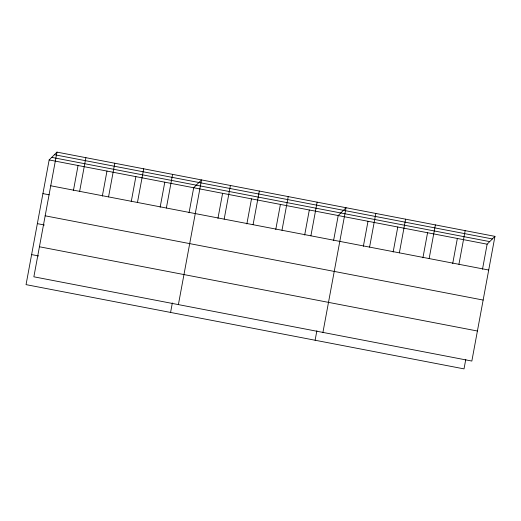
<?xml version="1.0" encoding="UTF-8"?>
<svg xmlns="http://www.w3.org/2000/svg" width="521" height="521" viewBox="0 0 521 521"><rect width="100%" height="100%" fill="white"/><g stroke="black" fill="none" stroke-linecap="round" stroke-linejoin="round"><path stroke-width="0.78" d="M56.978 152.119L33.865 276.807L471.844 361.053L494.95 236.365L56.978 152.119L49.156 159.947L26.05 284.635L464.022 368.881L465.781 359.392M73.422 190.556L78.065 165.509M79.641 191.344L85.88 157.681M102.331 196.117L106.974 171.07M108.55 196.899L114.789 163.242M131.233 201.679L135.877 176.632M137.459 202.461L143.698 168.804M160.142 207.241L164.786 182.187M166.362 208.022L172.601 174.366M170.582 312.431L172.34 302.948M189.045 212.796L193.688 187.749L201.51 179.921L178.397 304.609M217.954 218.358L222.597 193.311M224.173 219.139L230.412 185.483M246.863 223.919L251.5 198.872M253.082 224.701L259.321 191.044M275.765 229.481L280.409 204.427M281.991 230.262L288.224 196.606M304.674 235.036L309.318 209.989M310.894 235.824L317.133 202.161M315.114 340.233L316.872 330.75M333.577 240.598L338.22 215.551L346.042 207.723L322.929 332.405M363.358 246.329L368.002 221.282M369.584 247.11L375.823 213.454M393.147 252.053L397.783 227.006M399.366 252.841L405.605 219.178M422.928 257.784L427.565 232.737M429.148 258.566L435.387 224.909M452.71 263.515L457.353 238.468M458.929 264.297L465.168 230.64M482.492 269.24L487.135 244.193L494.95 236.365M54.399 154.704L492.371 238.95M51.742 157.368L489.714 241.614M49.156 159.947L487.135 244.193M50.739 185.782L488.711 270.028M42.917 193.61L49.169 194.808M45.171 215.818L483.143 300.063M37.356 223.646L44.383 225M39.433 246.765L477.405 331.011M31.618 254.593L38.652 255.948"/></g></svg>
